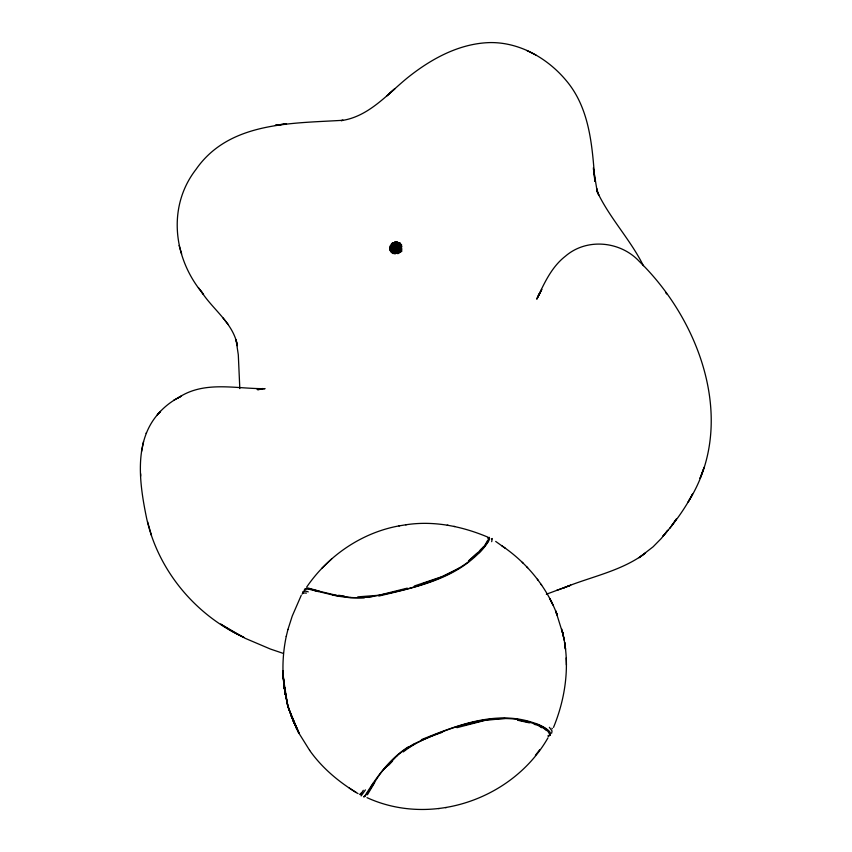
<?xml version="1.0" encoding="UTF-8"?>
<svg xmlns="http://www.w3.org/2000/svg" width="852" height="852" viewBox="0 0 852 852"><rect width="100%" height="100%" fill="white"/><g stroke="black" fill="none" stroke-linecap="round" stroke-linejoin="round"><path stroke-width="1.28" d="M286.283 636.252C280.02 665.678 282.406 697.277 294.941 724.743L291.416 716.021M562.512 632.163L563.353 635.741L562.203 630.991C570.467 662.941 565.984 697.096 553.534 727.363M394.923 241.691L396.755 253.342C409.024 242.319 380.833 247.399 396.755 253.342M173.765 400.206L181.476 396.095C172.179 400.568 163.808 407.011 157.226 414.977L160.495 411.399C132.816 439.483 139.483 483.808 146.714 518.761C158.376 570.755 195.63 615.314 243.906 637.424L232.66 631.641L220.636 624.101L244.993 638.233L270.393 649.043L283.109 653.346M390.088 245.93L394.721 249.742L401.292 251.319C404.487 238.88 382.921 244.78 393.006 253.576M396.244 241.585L396.02 253.406M491.615 538.975L492.222 538.496L491.689 541.68M143.551 441.517L141.528 451.581M397.554 241.723L395.136 253.971M287.891 629.628L292.236 616.071L301.225 595.378M286.24 636.433L287.944 629.426M391.483 243.384L394.125 248.347L399.439 252.799C406.542 242.021 384.082 243.906 393.411 253.278L397.394 248.092L399.993 242.703M391.505 243.928L394.881 242.256L398.715 242.66L394.987 252.33L394.242 253.704L393.411 253.278M546.345 594.238L570.691 585.228L563.396 587.976C590.851 576.602 621.491 571.245 645.55 552.959L639 557.719L653.101 546.803L661.301 538.453L667.851 530.253L662.824 536.355C674.251 523.437 684.507 509.368 692.569 494.096L688.192 501.903C737.768 423.838 700.77 321.47 639.373 261.489C620.522 241.116 586.815 237.729 565.515 256.122C551.5 266.953 544.172 283.375 536.845 298.967L541.734 289.52L536.845 298.967M302.023 594.068L303.44 593.152M550.509 734.658L548.006 736.011M704.221 467.184L700.024 478.451L703.433 469.335M487.536 540.551L484.575 545.834L480.23 550.051M551.638 733.242L552.043 730.963L549.348 727.31M146.097 433.402L146.48 432.582M400.866 244.045L396.872 249.37L392.154 252.906M363.303 790.294L360.652 794.565M365.412 789.889L361.152 795.906L361.472 795.214M487.951 541.648L483.403 547.836M401.697 245.003L397.043 249.551L390.993 252.011C385.913 244.907 398.896 238.911 401.899 246.654C399.119 248.901 392.09 253.843 389.747 249.519C393.187 251.809 398.161 249.977 401.59 248.273M367.404 794.778L374.678 782.573M370.758 787.269L373.634 782.7M540.083 292.694L538.294 295.431L540.456 292.651M361.014 793.106L359.64 794.49M548.017 737.768C513.106 798.995 431.57 827.271 366.999 797.642M669.896 528.24L676.392 519.049L671.642 525.737M408.225 746.927C389.183 759.036 376.094 777.769 364.475 796.609C371.877 788.313 378.224 773.84 387.596 765.511M306.55 587.273C328.02 555.717 361.866 532.479 399.631 525.78M364.081 796.301L363.751 797.003L364.762 796.226M535.397 755.362L539.817 749.579M469.175 560.946L484.884 545.887L487.632 541.723L488.952 537.431L487.855 538.081M383.389 769.846L396.776 756.129M388.31 765.586L392.548 761.092M321.694 568.508L331.641 558.944M477.035 553.267L468.525 560.818M488.271 538.059C494.085 536.078 479.293 554.013 478.153 553.736C451.901 580.074 413.614 587.614 378.81 596.07M473.957 557.197L477.855 553.555M488.473 537.985L489.261 537.346M482.743 547.666L484.884 545.887M469.484 561.042C441.293 582.267 405.414 590.191 371.408 596.762A68.991 28.414 -17.2 0 1 350.215 597.433M403.315 751.911C414.892 742.688 428.673 736.905 442.593 732.219M408.609 747.534L414.945 743.7M178.324 397.767C204.469 380.29 236.11 389.034 265.079 388.65L257.123 389.534L262.672 388.533L258.135 389.843M459.068 568.22L441.464 576.847L414.349 585.995M414.764 743.562C446.757 728.811 482.338 714.785 518.197 719.439M302.577 592.885L306.443 593.098M421.357 739.664C456.683 725.457 496.769 709.471 534.768 723.22C537.548 723.54 557.027 732.528 548.219 735.926M401.707 249.306C397.937 250.541 392.729 251.138 389.609 248.305M441.709 577.038L421.559 584.163M556.58 590.393L563.843 587.816M456.928 727.683L485.076 720.377L505.044 718.417M548.539 736.085L550.019 735.297C545.727 723.295 528.41 722.879 517.995 719.716M407.267 588.146L378.884 595.25L357.744 596.869M401.292 251.319L401.92 251.138M464.052 725.127L485.171 720.057M401.601 250.328L394.646 249.966L389.726 247.091M405.69 524.811C433.604 520.444 462.061 526.27 487.834 537.133M398.938 525.908L406.404 524.683M445.628 807.707L446.214 807.643M438.652 808.623L439.217 808.559M364.326 597.188L371.483 596.56M364.315 597.848L350.257 597.763L337.573 596.155L307.508 588.87L304.515 589.201L304.483 590.873M350.268 597.39L332.472 594.941M400.77 252.224L394.849 249.53L390.695 244.854M307.7 587.944L319.191 591.107M338.606 595.25L344.315 596.134M338.063 595.708L308.115 588.583L305.612 588.636L304.782 590.095M517.515 720.206L529.369 722.858M453.914 526.366L454.776 526.536M447.268 525.141L448.152 525.311M534.087 724.285L540.669 726.01M524.331 720.686L529.88 722.102M308.275 591.884C306.858 591.192 301.502 590.138 302.907 593.141M318.275 591.597L313.781 590.266M537.718 725.329L542.436 727.257L546.483 730.579M538.166 724.764L546.068 729.024M593.482 169.101L594.93 181.433C592.236 146.267 589.914 108.215 565.834 80.12C547.122 57.872 518.932 41.876 489.314 42.6C458.834 43.622 430.91 59.033 407.607 77.702C387.234 94.242 368.703 116.831 341.151 120.633L343.164 120.27C291.565 123.487 229.156 121.538 196.003 169.399C166.747 207.1 173.499 259.338 203.532 294.377L198.42 287.656M535.897 55.029L526.813 50.481M398.715 242.66L399.854 243.257M540.2 726.82L542.021 727.8M309.585 750.293C322.194 768.206 339.352 782.413 358.042 793.617M349.256 788.036L356.243 792.562M495.683 541.425L505.481 548.411M501.817 545.77C526.163 562.256 545.908 585.825 556.569 613.312L555.6 610.809L556.569 613.312M398.715 253.353L394.519 248.049L392.506 242.607M526.887 566.931L527.644 567.709M522.244 562.267L523.064 563.097M222.958 317.86L228.23 324.527M665.636 292.566L666.701 293.972M551.968 728.226L552.362 728.758M397.895 253.758L394.966 247.836L393.645 242.596M201.093 291.182C212.744 309.638 233.437 323.078 237.399 345.688L236.057 339.884L238.304 354.805L239.817 388.587M537.378 579.222L538.091 580.223M541.009 584.28L541.648 585.164M309.681 750.42L299.105 733.476L291.863 717.107L294.941 724.743M643.366 265.686C630.256 239.242 609.159 217.654 596.805 190.827L598.764 195.044L596.592 188.441L597.177 191.519L593.333 167.865M293.887 722.24L298.786 732.699L294.015 722.581M296.326 727.683L299.127 733.295M550.85 600.617L553.225 605.378M296.198 727.501L298.828 732.795L287.784 706.244L284.493 688.682L285.75 695.86L283.78 683.134L282.981 670.812L283.78 683.134L285.793 696.148L283.94 684.124L284.738 690.035L283.929 684.135L284.621 689.385M293.865 722.081L296.592 728.194L291.235 715.52L294.685 724.125M294.217 722.933L296.464 727.959L293.45 721.048L295.75 726.245M294.249 722.816L291.863 717.107M291.49 716.149L294.973 724.637M292.332 718.268L294.196 722.762M562.203 630.991L563.044 634.421L556.09 612.087L556.984 614.441M556.558 613.238L557.357 615.282L557.016 614.409M179.122 245.472L181.646 253.971M147.556 521.733L151.475 535.429M562.703 633.057L561.798 629.096M564.056 639.288L563.066 634.9L564.301 640.512M284.664 688.948L284.77 689.715L283.247 677.202L287.784 706.244L292.311 718.353L287.784 706.244L284.227 686.882M285.132 691.92L285.942 696.808L285.122 691.845M284.408 687.788L285.441 694.231M284.238 686.691L285.335 693.528M565.014 645.55L565.377 648.074L564.557 642.44L565.536 649.288L564.738 643.579M564.557 642.44L565.196 646.796M566.207 657.946L566.41 664.997M140.665 473.776L140.676 476.119M396.723 756.118A70.535 34.325 -17.3 0 1 414.722 743.53M393.422 249.583C397.746 260.03 401.494 241.617 393.422 249.583M394.646 249.966C396.627 254.663 398.31 246.409 394.646 249.966M394.721 88.842L387.042 95.712L394.721 88.842M283.652 124.19L275.388 125.276L286.517 123.817L283.652 124.19M552.384 603.812L549.764 598.53L552.384 603.812"/></g></svg>
